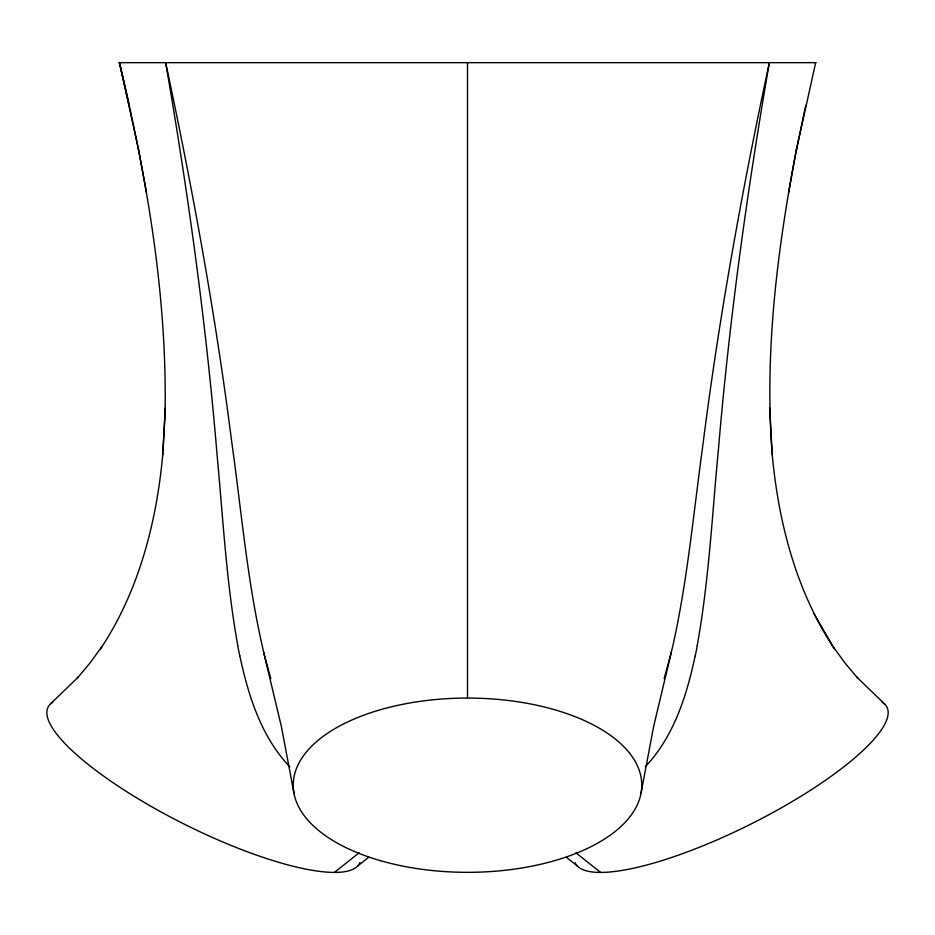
<?xml version="1.0" encoding="UTF-8"?>
<svg xmlns="http://www.w3.org/2000/svg" width="935" height="935" viewBox="0 0 935 935"><rect width="100%" height="100%" fill="white"/><g stroke="black" fill="none" stroke-linecap="round" stroke-linejoin="round"><path stroke-width="1.4" d="M813.847 613.594L834.371 648.75C795.591 590.219 777.967 520.585 771.936 451.313L772.228 454.655C764.246 351.957 777.347 248.99 796.678 148.244L788.544 192.715M162.772 454.655L165.308 408.244L162.772 454.655L163.064 451.313C157.033 520.585 139.409 590.219 100.629 648.75L101.646 646.997L89.83 663.231L77.032 678.494L78.458 676.87L50.233 704.184M641.059 793.02L653.588 726.694L671.307 652.373M697.218 645.454C709.01 580.343 712.201 514.063 718.524 448.297C729.417 319.045 747.299 190.471 769.341 62.668C742.016 190.273 718.77 318.8 702.454 448.297C693.431 514.11 687.389 580.518 672.943 645.454A480.999 416.063 -85.2 0 1 670.372 655.786L664.154 678.576M805.725 105.363L796.55 149.191L815.659 62.668M695.172 655.821C686.734 695.593 673.831 736.698 645.208 766.805M359.169 852.767L334.531 872.332M357.427 866.207L368.706 857.231M119.025 62.668L815.974 62.668M600.469 872.332L575.831 852.767M566.294 857.231L577.573 866.207M884.767 704.184L856.542 676.87L857.968 678.494L845.17 663.231L833.354 646.997M289.792 766.805C261.169 736.698 248.266 695.593 239.827 655.821M270.846 678.576L264.535 655.821A480.999 416.063 85.2 0 1 262.151 645.43C246.945 578.227 241.253 509.33 231.623 441.238C215.436 314.113 192.446 187.958 165.659 62.668C188.122 192.797 206.191 323.744 217.107 455.368C223.091 518.785 226.387 582.669 237.782 645.454M263.693 652.373L281.412 726.694L293.941 793.02M119.341 62.668C146.62 176.797 166.979 293.625 165.098 411.353M129.275 105.363L119.493 62.668L138.45 149.191L138.322 148.244L146.456 192.715M769.902 411.353L769.692 408.244L772.228 454.655M467.5 62.668L467.5 698.059M881.927 702.033A174.272 43.571 -26.6 0 1 762.037 818.347A174.272 43.571 -26.6 0 1 575.048 862.596M359.952 862.596A174.272 43.571 26.6 0 1 172.963 818.347A174.272 43.571 26.6 0 1 53.073 702.033M697.311 645.477A480.999 416.32 85.2 0 1 695.254 655.844M239.746 655.844A480.999 416.32 -85.2 0 1 237.689 645.477M380.37 860.656A174.272 87.13 0 0 0 641.772 785.201A174.272 87.13 0 0 0 380.37 709.735A174.272 87.13 0 0 0 380.37 860.656"/></g></svg>
